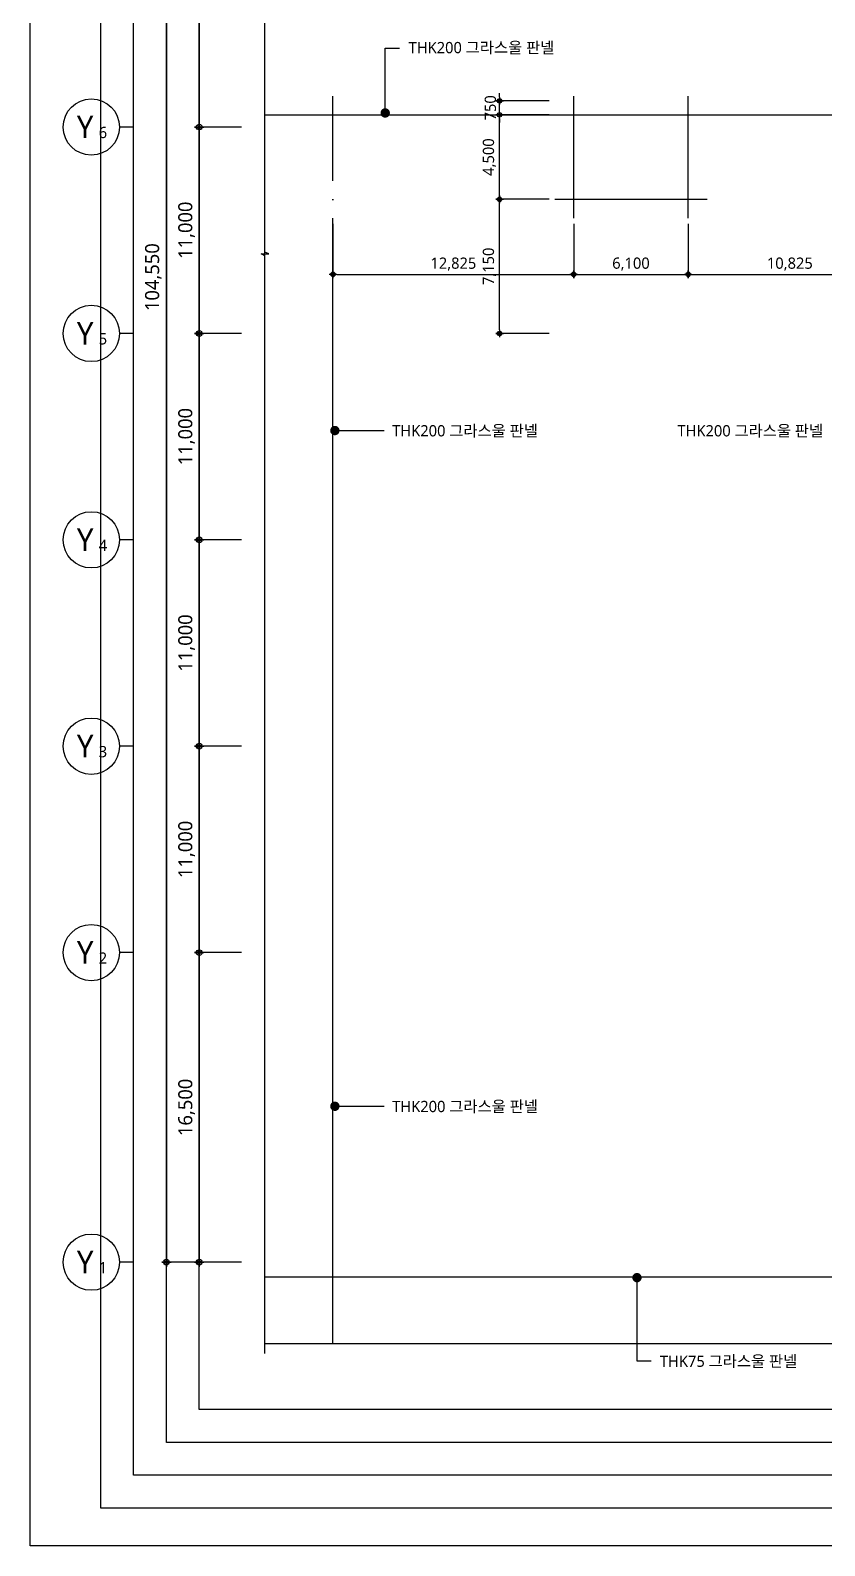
# Model space of a CAD drawing. Header units: millimetres. Extents: x 45782458 to 46215946, y 191740 to 1509539.
# Drawn here: x 46006272 to 46048591, y 911740 to 992507 of the extents above; entities that cross this region are included whole.
import ezdxf
from ezdxf.enums import TextEntityAlignment as Align

# ---------------------------------------------------------------- set-up
doc = ezdxf.new("R2010")
doc.units = ezdxf.units.MM
doc.header["$LTSCALE"] = 1000
doc.header["$MEASUREMENT"] = 0
doc.header["$PDSIZE"] = -10
doc.linetypes.add('CEN', pattern=[62, 60, -1, 0, -1])
doc.layers.get('0').update_dxf_attribs({"linetype": 'CONTINUOUS'})
doc.layers.get('Defpoints').update_dxf_attribs({"color": 171, "linetype": 'CONTINUOUS'})
for name, color, linetype in [('Center(AR)', 30, 'CEN'), ('DIM', 7, 'CONTINUOUS'), ('LED', 7, 'CONTINUOUS'), ('NDIM', 7, 'CONTINUOUS'), ('SYM', 7, 'CONTINUOUS'), ('SYM(AXIS)', 7, 'CONTINUOUS'), ('TEXT(AXIS)', 2, 'CONTINUOUS'), ('TEXT(MIN)', 7, 'CONTINUOUS')]:
    doc.layers.add(name, color=color, linetype=linetype)
doc.styles.add('CGS', font='cgse', dxfattribs={"bigfont": 'cgs'})
doc.styles.add('TE', font='malgun_0.ttf')
doc.styles.add('나눔바른고딕', font='NanumBarunGothic.ttf')
doc.dimstyles.new('BA', dxfattribs={"dimscale": 500, "dimtxt": 3, "dimasz": 1, "dimexe": 1, "dimexo": 5, "dimgap": 0.9, "dimtad": 1, "dimdec": 0, "dimdsep": 46, "dimlunit": 6, "dimtxsty": 'TE', "dimblk": 'DDD', "dimcen": 2.5, "dimclrd": 256, "dimclre": 256, "dimclrt": 3, "dimazin": 2, "dimtfac": 1, "dimtdec": 0, "dimtix": 1, "dimtmove": 2, "dimatfit": 3, "dimldrblk": 'DDD', "dimfxl": 1, "dimtolj": 1, "dimtzin": 0, "dimarcsym": 2})
doc.dimstyles.new('NDIM 1200', dxfattribs={"dimscale": 500, "dimtxt": 3, "dimasz": 1, "dimexe": 2, "dimexo": 2, "dimgap": 1, "dimtad": 1, "dimdec": 0, "dimdsep": 46, "dimtxsty": 'CGS', "dimblk": 'DOT0', "dimcen": 1, "dimdle": 8, "dimclrd": 2, "dimclre": 2, "dimclrt": 2, "dimadec": 0, "dimazin": 0, "dimtfac": 1, "dimtdec": 0, "dimtix": 1, "dimtmove": 2, "dimatfit": 3, "dimldrblk": 'DOT0', "dimfxl": 1, "dimtolj": 1, "dimtzin": 0, "dimlwd": -1, "dimlwe": -1, "dimarcsym": 0})

# ---------------------------------------------------------------- blocks, each defined once
blk = doc.blocks.new('A$C2F20087E')
at = {"layer": 'SYM(AXIS)'}
blk.add_line((600, 0), (600, 300), dxfattribs=at)
blk.add_circle((600, 900), 600, dxfattribs=at)
blk = doc.blocks.new('DDD')
at = {"layer": 'DIM', "color": 0}
for p, q in [((-1, 0), (1, 0)), ((0, -1), (0, 1))]:
    blk.add_line(p, q, dxfattribs=at)
for radius in [0.6, 0.3]:
    blk.add_circle((0, 0), radius, dxfattribs=at)
blk = doc.blocks.new('*D331')
at = {"layer": 'Defpoints', "color": 0, "ltscale": 0.4, "transparency": 16777216}
for p in [(46018772, 943351), (46015272, 926851), (46018772, 926851)]:
    blk.add_point(p, dxfattribs=at)
at = {"layer": 'NDIM', "lineweight": -2, "ltscale": 0.4, "transparency": 16777216}
for p, q in [((46017522, 943351), (46015022, 943351)), ((46015272, 943101), (46015272, 927101)), ((46017522, 926851), (46015022, 926851))]:
    blk.add_line(p, q, dxfattribs=at)
at = {"layer": 'NDIM', "lineweight": -2, "ltscale": 0.4, "transparency": 16777216, "xscale": 250, "yscale": 250, "zscale": 250}
for p, rotation in [((46015272, 943351), 90), ((46015272, 926851), 270)]:
    blk.add_blockref('DDD', p, dxfattribs=dict(at, rotation=rotation))
at = {"layer": 'NDIM', "color": 3, "ltscale": 0.4, "transparency": 16777216, "insert": (46014595, 935101), "char_height": 750, "attachment_point": 5, "rotation": 90, "style": 'TE'}
blk.add_mtext('\\A1;16,500', dxfattribs=at)
blk = doc.blocks.new('*D332')
at = {"layer": 'Defpoints', "color": 0, "ltscale": 0.4, "transparency": 16777216}
for p in [(46018772, 954351), (46015272, 943351), (46018772, 943351)]:
    blk.add_point(p, dxfattribs=at)
at = {"layer": 'NDIM', "lineweight": -2, "ltscale": 0.4, "transparency": 16777216}
for p, q in [((46017522, 954351), (46015022, 954351)), ((46015272, 954101), (46015272, 943601)), ((46017522, 943351), (46015022, 943351))]:
    blk.add_line(p, q, dxfattribs=at)
at = {"layer": 'NDIM', "lineweight": -2, "ltscale": 0.4, "transparency": 16777216, "xscale": 250, "yscale": 250, "zscale": 250}
for p, rotation in [((46015272, 954351), 90), ((46015272, 943351), 270)]:
    blk.add_blockref('DDD', p, dxfattribs=dict(at, rotation=rotation))
at = {"layer": 'NDIM', "color": 3, "ltscale": 0.4, "transparency": 16777216, "insert": (46014595, 948851), "char_height": 750, "attachment_point": 5, "rotation": 90, "style": 'TE'}
blk.add_mtext('\\A1;11,000', dxfattribs=at)
blk = doc.blocks.new('*D333')
at = {"layer": 'Defpoints', "color": 0, "ltscale": 0.4, "transparency": 16777216}
for p in [(46018772, 965351), (46015272, 954351), (46018772, 954351)]:
    blk.add_point(p, dxfattribs=at)
at = {"layer": 'NDIM', "lineweight": -2, "ltscale": 0.4, "transparency": 16777216}
for p, q in [((46017522, 965351), (46015022, 965351)), ((46015272, 965101), (46015272, 954601)), ((46017522, 954351), (46015022, 954351))]:
    blk.add_line(p, q, dxfattribs=at)
at = {"layer": 'NDIM', "lineweight": -2, "ltscale": 0.4, "transparency": 16777216, "xscale": 250, "yscale": 250, "zscale": 250}
for p, rotation in [((46015272, 965351), 90), ((46015272, 954351), 270)]:
    blk.add_blockref('DDD', p, dxfattribs=dict(at, rotation=rotation))
at = {"layer": 'NDIM', "color": 3, "ltscale": 0.4, "transparency": 16777216, "insert": (46014595, 959851), "char_height": 750, "attachment_point": 5, "rotation": 90, "style": 'TE'}
blk.add_mtext('\\A1;11,000', dxfattribs=at)
blk = doc.blocks.new('*D334')
at = {"layer": 'Defpoints', "color": 0, "ltscale": 0.4, "transparency": 16777216}
for p in [(46018772, 976351), (46015272, 965351), (46018772, 965351)]:
    blk.add_point(p, dxfattribs=at)
at = {"layer": 'NDIM', "lineweight": -2, "ltscale": 0.4, "transparency": 16777216}
for p, q in [((46017522, 976351), (46015022, 976351)), ((46015272, 976101), (46015272, 965601)), ((46017522, 965351), (46015022, 965351))]:
    blk.add_line(p, q, dxfattribs=at)
at = {"layer": 'NDIM', "lineweight": -2, "ltscale": 0.4, "transparency": 16777216, "xscale": 250, "yscale": 250, "zscale": 250}
for p, rotation in [((46015272, 976351), 90), ((46015272, 965351), 270)]:
    blk.add_blockref('DDD', p, dxfattribs=dict(at, rotation=rotation))
at = {"layer": 'NDIM', "color": 3, "ltscale": 0.4, "transparency": 16777216, "insert": (46014595, 970851), "char_height": 750, "attachment_point": 5, "rotation": 90, "style": 'TE'}
blk.add_mtext('\\A1;11,000', dxfattribs=at)
blk = doc.blocks.new('*D335')
at = {"layer": 'Defpoints', "color": 0, "ltscale": 0.4, "transparency": 16777216}
for p in [(46018772, 987351), (46015272, 976351), (46018772, 976351)]:
    blk.add_point(p, dxfattribs=at)
at = {"layer": 'NDIM', "lineweight": -2, "ltscale": 0.4, "transparency": 16777216}
for p, q in [((46017522, 987351), (46015022, 987351)), ((46015272, 987101), (46015272, 976601)), ((46017522, 976351), (46015022, 976351))]:
    blk.add_line(p, q, dxfattribs=at)
at = {"layer": 'NDIM', "lineweight": -2, "ltscale": 0.4, "transparency": 16777216, "xscale": 250, "yscale": 250, "zscale": 250}
for p, rotation in [((46015272, 987351), 90), ((46015272, 976351), 270)]:
    blk.add_blockref('DDD', p, dxfattribs=dict(at, rotation=rotation))
at = {"layer": 'NDIM', "color": 3, "ltscale": 0.4, "transparency": 16777216, "insert": (46014595, 981851), "char_height": 750, "attachment_point": 5, "rotation": 90, "style": 'TE'}
blk.add_mtext('\\A1;11,000', dxfattribs=at)
blk = doc.blocks.new('*D336')
at = {"layer": 'Defpoints', "color": 0, "ltscale": 0.4, "transparency": 16777216}
for p in [(46018772, 1003851), (46015272, 987351), (46018772, 987351)]:
    blk.add_point(p, dxfattribs=at)
at = {"layer": 'NDIM', "lineweight": -2, "ltscale": 0.4, "transparency": 16777216}
for p, q in [((46017522, 1003851), (46015022, 1003851)), ((46015272, 1003601), (46015272, 987601)), ((46017522, 987351), (46015022, 987351))]:
    blk.add_line(p, q, dxfattribs=at)
at = {"layer": 'NDIM', "lineweight": -2, "ltscale": 0.4, "transparency": 16777216, "xscale": 250, "yscale": 250, "zscale": 250}
for p, rotation in [((46015272, 1003851), 90), ((46015272, 987351), 270)]:
    blk.add_blockref('DDD', p, dxfattribs=dict(at, rotation=rotation))
at = {"layer": 'NDIM', "color": 3, "ltscale": 0.4, "transparency": 16777216, "insert": (46014595, 995601), "char_height": 750, "attachment_point": 5, "rotation": 90, "style": 'TE'}
blk.add_mtext('\\A1;16,500', dxfattribs=at)
blk = doc.blocks.new('*D339')
at = {"layer": 'Defpoints', "color": 0, "ltscale": 0.4, "transparency": 16777216}
for p in [(46018772, 1031401), (46013522, 926851), (46018772, 926851)]:
    blk.add_point(p, dxfattribs=at)
at = {"layer": 'NDIM', "lineweight": -2, "ltscale": 0.4, "transparency": 16777216}
for p, q in [((46017522, 1031401), (46013272, 1031401)), ((46013522, 1031151), (46013522, 927101)), ((46017522, 926851), (46013272, 926851))]:
    blk.add_line(p, q, dxfattribs=at)
at = {"layer": 'NDIM', "lineweight": -2, "ltscale": 0.4, "transparency": 16777216, "xscale": 250, "yscale": 250, "zscale": 250}
for p, rotation in [((46013522, 1031401), 90), ((46013522, 926851), 270)]:
    blk.add_blockref('DDD', p, dxfattribs=dict(at, rotation=rotation))
at = {"layer": 'NDIM', "color": 3, "ltscale": 0.4, "transparency": 16777216, "insert": (46012828, 979351), "char_height": 750, "attachment_point": 5, "rotation": 90, "style": 'TE'}
blk.add_mtext('\\A1;104,550', dxfattribs=at)
blk = doc.blocks.new('*D715')
at = {"layer": 'Defpoints', "color": 0, "ltscale": 0.4, "transparency": 16777216}
for p in [(46022397, 982501), (46035222, 982501), (46035222, 979501)]:
    blk.add_point(p, dxfattribs=at)
at = {"layer": 'NDIM', "lineweight": -2, "ltscale": 0.4, "transparency": 16777216}
for p, q in [((46022397, 982201), (46022397, 979301)), ((46035222, 982201), (46035222, 979301)), ((46022597, 979501), (46035022, 979501))]:
    blk.add_line(p, q, dxfattribs=at)
at = {"layer": 'NDIM', "lineweight": -2, "ltscale": 0.4, "transparency": 16777216, "xscale": 200, "yscale": 200, "zscale": 200, "rotation": 180}
blk.add_blockref('DDD', (46022397, 979501), dxfattribs=at)
at = {"layer": 'NDIM', "lineweight": -2, "ltscale": 0.4, "transparency": 16777216, "xscale": 200, "yscale": 200, "zscale": 200}
blk.add_blockref('DDD', (46035222, 979501), dxfattribs=at)
at = {"layer": 'NDIM', "color": 3, "ltscale": 0.4, "transparency": 16777216, "insert": (46028810, 980043), "char_height": 600, "attachment_point": 5, "style": 'TE'}
blk.add_mtext('\\A1;12,825', dxfattribs=at)
blk = doc.blocks.new('*D716')
at = {"layer": 'Defpoints', "color": 0, "ltscale": 0.4, "transparency": 16777216}
for p in [(46041322, 982501), (46052147, 982501), (46052147, 979501)]:
    blk.add_point(p, dxfattribs=at)
at = {"layer": 'NDIM', "lineweight": -2, "ltscale": 0.4, "transparency": 16777216}
for p, q in [((46041322, 982201), (46041322, 979301)), ((46052147, 982201), (46052147, 979301)), ((46041522, 979501), (46051947, 979501))]:
    blk.add_line(p, q, dxfattribs=at)
at = {"layer": 'NDIM', "lineweight": -2, "ltscale": 0.4, "transparency": 16777216, "xscale": 200, "yscale": 200, "zscale": 200, "rotation": 180}
blk.add_blockref('DDD', (46041322, 979501), dxfattribs=at)
at = {"layer": 'NDIM', "lineweight": -2, "ltscale": 0.4, "transparency": 16777216, "xscale": 200, "yscale": 200, "zscale": 200}
blk.add_blockref('DDD', (46052147, 979501), dxfattribs=at)
at = {"layer": 'NDIM', "color": 3, "ltscale": 0.4, "transparency": 16777216, "insert": (46046735, 980043), "char_height": 600, "attachment_point": 5, "style": 'TE'}
blk.add_mtext('\\A1;10,825', dxfattribs=at)
blk = doc.blocks.new('*D717')
at = {"layer": 'Defpoints', "color": 0, "ltscale": 0.4, "transparency": 16777216}
for p in [(46035222, 982501), (46041322, 982501), (46041322, 979501)]:
    blk.add_point(p, dxfattribs=at)
at = {"layer": 'NDIM', "lineweight": -2, "ltscale": 0.4, "transparency": 16777216}
for p, q in [((46035222, 982201), (46035222, 979301)), ((46041322, 982201), (46041322, 979301)), ((46035422, 979501), (46041122, 979501))]:
    blk.add_line(p, q, dxfattribs=at)
at = {"layer": 'NDIM', "lineweight": -2, "ltscale": 0.4, "transparency": 16777216, "xscale": 200, "yscale": 200, "zscale": 200, "rotation": 180}
blk.add_blockref('DDD', (46035222, 979501), dxfattribs=at)
at = {"layer": 'NDIM', "lineweight": -2, "ltscale": 0.4, "transparency": 16777216, "xscale": 200, "yscale": 200, "zscale": 200}
blk.add_blockref('DDD', (46041322, 979501), dxfattribs=at)
at = {"layer": 'NDIM', "color": 3, "ltscale": 0.4, "transparency": 16777216, "insert": (46038272, 980043), "char_height": 600, "attachment_point": 5, "style": 'TE'}
blk.add_mtext('\\A1;6,100', dxfattribs=at)
blk = doc.blocks.new('*D719')
at = {"layer": 'Defpoints', "color": 0, "ltscale": 0.4, "transparency": 16777216}
for p in [(46031272, 988001), (46034222, 988001), (46034222, 983501)]:
    blk.add_point(p, dxfattribs=at)
at = {"layer": 'NDIM', "lineweight": -2, "ltscale": 0.4, "transparency": 16777216}
for p, q in [((46033922, 988001), (46031072, 988001)), ((46031272, 983701), (46031272, 987801)), ((46033922, 983501), (46031072, 983501))]:
    blk.add_line(p, q, dxfattribs=at)
at = {"layer": 'NDIM', "lineweight": -2, "ltscale": 0.4, "transparency": 16777216, "xscale": 200, "yscale": 200, "zscale": 200}
for p, rotation in [((46031272, 988001), 90), ((46031272, 983501), 270)]:
    blk.add_blockref('DDD', p, dxfattribs=dict(at, rotation=rotation))
at = {"layer": 'NDIM', "color": 3, "ltscale": 0.4, "transparency": 16777216, "insert": (46030732, 985751), "char_height": 600, "attachment_point": 5, "rotation": 90, "style": 'TE'}
blk.add_mtext('\\A1;4,500', dxfattribs=at)
blk = doc.blocks.new('*D720')
at = {"layer": 'Defpoints', "color": 0, "ltscale": 0.4, "transparency": 16777216}
for p in [(46031272, 983501), (46034222, 983501), (46034222, 976351)]:
    blk.add_point(p, dxfattribs=at)
at = {"layer": 'NDIM', "lineweight": -2, "ltscale": 0.4, "transparency": 16777216}
for p, q in [((46033922, 983501), (46031072, 983501)), ((46031272, 976551), (46031272, 983301)), ((46033922, 976351), (46031072, 976351))]:
    blk.add_line(p, q, dxfattribs=at)
at = {"layer": 'NDIM', "lineweight": -2, "ltscale": 0.4, "transparency": 16777216, "xscale": 200, "yscale": 200, "zscale": 200}
for p, rotation in [((46031272, 983501), 90), ((46031272, 976351), 270)]:
    blk.add_blockref('DDD', p, dxfattribs=dict(at, rotation=rotation))
at = {"layer": 'NDIM', "color": 3, "ltscale": 0.4, "transparency": 16777216, "insert": (46030730, 979926), "char_height": 600, "attachment_point": 5, "rotation": 90, "style": 'TE'}
blk.add_mtext('\\A1;7,150', dxfattribs=at)
blk = doc.blocks.new('*D721')
at = {"layer": 'Defpoints', "color": 0, "ltscale": 0.4, "transparency": 16777216}
for p in [(46031272, 988751), (46034222, 988751), (46034222, 988001)]:
    blk.add_point(p, dxfattribs=at)
at = {"layer": 'NDIM', "lineweight": -2, "ltscale": 0.4, "transparency": 16777216}
for p, q in [((46033922, 988751), (46031072, 988751)), ((46031272, 988951), (46031272, 989151)), ((46031272, 988001), (46031272, 988751)), ((46033922, 988001), (46031072, 988001)), ((46031272, 987801), (46031272, 987601))]:
    blk.add_line(p, q, dxfattribs=at)
at = {"layer": 'NDIM', "lineweight": -2, "ltscale": 0.4, "transparency": 16777216, "xscale": 200, "yscale": 200, "zscale": 200}
for p, rotation in [((46031272, 988751), 270), ((46031272, 988001), 90)]:
    blk.add_blockref('DDD', p, dxfattribs=dict(at, rotation=rotation))
at = {"layer": 'NDIM', "color": 3, "ltscale": 0.4, "transparency": 16777216, "insert": (46030782, 988376), "char_height": 600, "attachment_point": 5, "rotation": 90, "style": 'TE'}
blk.add_mtext('\\A1;750', dxfattribs=at)
blk = doc.blocks.new('DOT0')
blk.add_line((-3, 0), (3, 0))
at = {"color": 6}
blk.add_circle((0, 0), 0.75, dxfattribs=at)

msp = doc.modelspace()

# ---------------------------------------------------------------- linework, layer by layer
at = {"layer": 'Center(AR)'}
for p, q in [((46022397.3, 922490.2), (46022397.3, 989001.3)), ((46035222.3, 982501.3), (46035222.3, 989001.3)), ((46041322.3, 982501.3), (46041322.3, 989001.3)), ((46018772.3, 988001.3), (46129397.3, 988001.3)), ((46034222.3, 983501.3), (46042322.3, 983501.3)), ((46018772.3, 926063.8), (46121822.3, 926063.8))]:
    msp.add_line(p, q, dxfattribs=at)
at = {"layer": 'Defpoints'}
for points in [[(46182972.3, 911740.2), (46006272.3, 911740.2), (46006272.3, 1049440.2), (46182972.3, 1049440.2)], [(46180972.3, 913740.2), (46010022.3, 913740.2), (46010022.3, 1047440.2), (46180972.3, 1047440.2)], [(46179222.3, 915490.2), (46011772.3, 915490.2), (46011772.3, 1045690.2), (46179222.3, 1045690.2)], [(46177472.3, 917240.2), (46013522.3, 917240.2), (46013522.3, 1043940.2), (46177472.3, 1043940.2)], [(46175722.3, 918990.2), (46015272.3, 918990.2), (46015272.3, 1042190.2), (46175722.3, 1042190.2)], [(46172222.3, 922490.2), (46018772.3, 922490.2), (46018772.3, 1038690.2), (46172222.3, 1038690.2)], [(46143042.2, 922490.2), (46018772.3, 922490.2), (46018772.3, 1038690.2), (46143042.2, 1038690.2)]]:
    msp.add_lwpolyline(points, close=True, dxfattribs=at)
at = {"layer": 'LED', "ltscale": 10000}
for p, q in [((46025177.9, 991563.8), (46025932, 991563.8)), ((46038592.7, 921589.7), (46039346.8, 921589.7))]:
    msp.add_line(p, q, dxfattribs=at)
at = {"layer": 'SYM', "color": 8}
msp.add_lwpolyline([(46018772.3, 921990.2), (46018772.4, 980490.2), (46018572.3, 980590.2), (46018972.3, 980590.2), (46018772.3, 980690.2), (46018772.3, 1039190.2)], dxfattribs=at)

# ---------------------------------------------------------------- block references
at = {"xscale": 2.500000000000049, "yscale": 2.500000000000049, "zscale": 2.500000000000049, "rotation": 90}
for p in [(46011772.3, 985851.3), (46011772.3, 974851.3), (46011772.3, 963851.3), (46011772.3, 952851.3), (46011772.3, 941851.3), (46011772.3, 925351.3)]:
    msp.add_blockref('A$C2F20087E', p, dxfattribs=at)

# ---------------------------------------------------------------- texts
at = {"layer": 'TEXT(AXIS)', "style": '나눔바른고딕'}
for s, height, p in [('Y', 1200, (46009193.2, 987361.3)), ('6', 600, (46010141.3, 987061.4)), ('Y', 1200, (46009193.2, 976361.3)), ('5', 600, (46010141.3, 976061.4)), ('Y', 1200, (46009193.2, 965361.3)), ('4', 600, (46010141.3, 965061.4)), ('Y', 1200, (46009193.2, 954361.3)), ('3', 600, (46010141.3, 954061.4)), ('Y', 1200, (46009193.2, 943361.3)), ('2', 600, (46010141.3, 943061.4)), ('Y', 1200, (46009193.2, 926861.3)), ('1', 600, (46010141.3, 926561.4))]:
    msp.add_text(s, height=height, dxfattribs=at).set_placement(p, align=Align.MIDDLE)
at = {"layer": 'TEXT(MIN)', "style": '나눔바른고딕'}
for s, p in [('THK200 그라스울 판넬', (46034187.6, 991585.4)), ('THK200 그라스울 판넬', (46033313.6, 971163)), ('THK200 그라스울 판넬', (46048508.6, 971163)), ('THK200 그라스울 판넬', (46033313.6, 935149.2)), ('THK75 그라스울 판넬', (46047128, 921572.3))]:
    msp.add_text(s, height=600, dxfattribs=at).set_placement(p, align=Align.MIDDLE_RIGHT)

# ---------------------------------------------------------------- dimensions: what is measured, and where the dimension line sits
at = {"layer": 'NDIM', "ltscale": 0.4}
dim = msp.add_linear_dim(base=(46013522.3, 926851.3), p1=(46018772.3, 1031401.3), p2=(46018772.3, 926851.3), angle=270, dimstyle='BA', override={"dimscale": 250}, dxfattribs=at)
dim.commit()
dim.dimension.update_dxf_attribs({"geometry": '*D339', "text_midpoint": (46012828.2, 979351.3), "dimtype": 160})
for base, p1, p2, angle, override, picture, middle in [((46015272.3, 987351.3), (46018772.3, 1003851.3), (46018772.3, 987351.3), 270, {"dimscale": 250}, '*D336', (46014594.9, 995601.3)), ((46031272.3, 988751.3), (46034222.3, 988001.3), (46034222.3, 988751.3), 90, {"dimscale": 200, "dimexo": 1.5}, '*D721', (46030782.3, 988376.3)), ((46031272.3, 988001.3), (46034222.3, 983501.3), (46034222.3, 988001.3), 90, {"dimscale": 200, "dimexo": 1.5}, '*D719', (46030732, 985751.3)), ((46015272.3, 976351.3), (46018772.3, 987351.3), (46018772.3, 976351.3), 270, {"dimscale": 250}, '*D335', (46014594.9, 981851.3)), ((46031272.3, 983501.3), (46034222.3, 976351.3), (46034222.3, 983501.3), 90, {"dimscale": 200, "dimexo": 1.5}, '*D720', (46030730.4, 979926.3)), ((46015272.3, 965351.3), (46018772.3, 976351.3), (46018772.3, 965351.3), 270, {"dimscale": 250}, '*D334', (46014594.9, 970851.3)), ((46015272.3, 954351.3), (46018772.3, 965351.3), (46018772.3, 954351.3), 270, {"dimscale": 250}, '*D333', (46014594.9, 959851.3)), ((46015272.3, 943351.3), (46018772.3, 954351.3), (46018772.3, 943351.3), 270, {"dimscale": 250}, '*D332', (46014594.9, 948851.3)), ((46015272.3, 926851.3), (46018772.3, 943351.3), (46018772.3, 926851.3), 270, {"dimscale": 250}, '*D331', (46014594.9, 935101.3))]:
    dim = msp.add_linear_dim(base=base, p1=p1, p2=p2, angle=angle, dimstyle='BA', override=override, dxfattribs=at)
    dim.commit()
    dim.dimension.update_dxf_attribs({"geometry": picture, "text_midpoint": middle})
for base, p1, p2, picture, middle in [((46035222.3, 979501.3), (46022397.3, 982501.3), (46035222.3, 982501.3), '*D715', (46028809.8, 980043.3)), ((46041322.3, 979501.3), (46035222.3, 982501.3), (46041322.3, 982501.3), '*D717', (46038272.3, 980043.3)), ((46052147.3, 979501.3), (46041322.3, 982501.3), (46052147.3, 982501.3), '*D716', (46046734.8, 980043.3))]:
    dim = msp.add_linear_dim(base=base, p1=p1, p2=p2, dimstyle='BA', override={"dimscale": 200, "dimexo": 1.5}, dxfattribs=at)
    dim.commit()
    dim.dimension.update_dxf_attribs({"geometry": picture, "text_midpoint": middle})

# ---------------------------------------------------------------- leaders
at = {"layer": 'LED', "ltscale": 10000}
for points in [[(46025177.9, 988101.3), (46025177.9, 991563.8)], [(46022497.3, 971175.2), (46025122.9, 971175.2)], [(46022497.3, 935161.4), (46025122.9, 935161.4)], [(46038592.7, 926026.3), (46038592.7, 921589.7)]]:
    msp.add_leader(points, dimstyle='NDIM 1200', override={"dimasz": 1, "dimtad": 0, "dimclrd": 256, "dimldrblk": 'Dot'}, dxfattribs=at)

doc.saveas('drawing.dxf')
